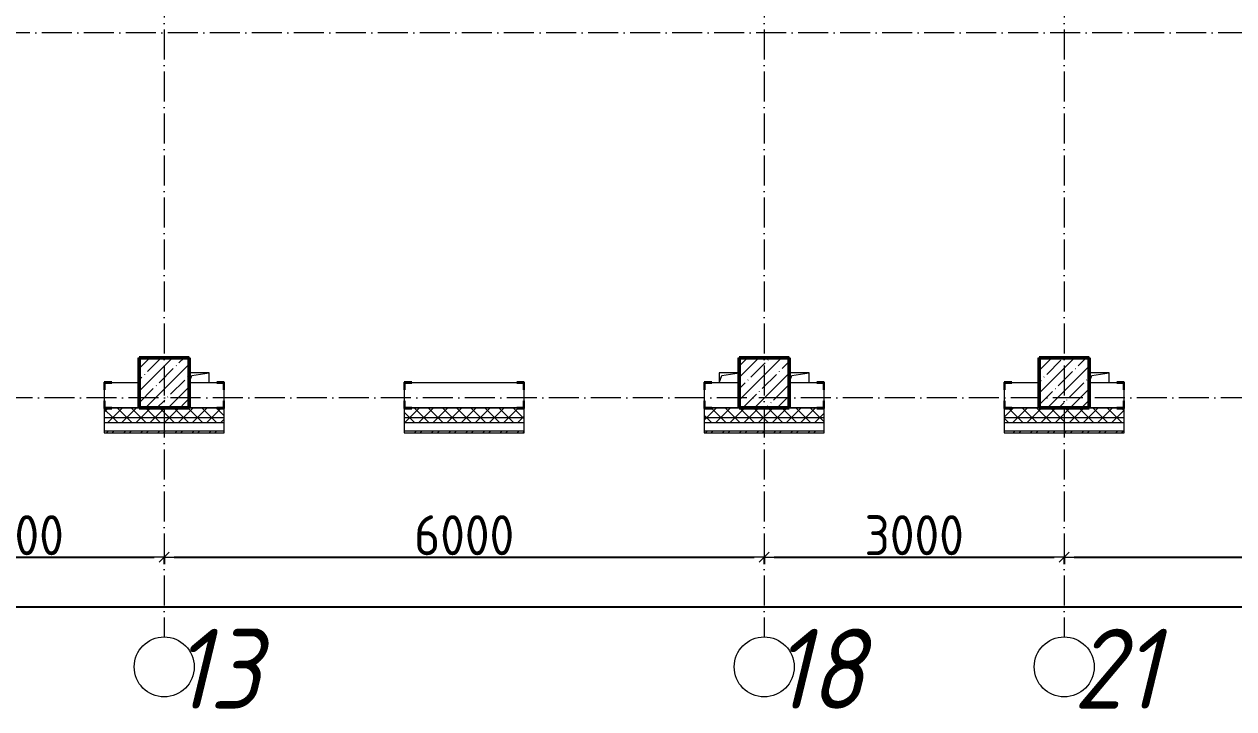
# Model space of a CAD drawing. Header units: millimetres. Extents: x -401725 to 250493, y 305116 to 802890.
# Drawn here: x 161979 to 174075, y 511189 to 518033 of the extents above; entities that cross this region are included whole.
import ezdxf

# ---------------------------------------------------------------- set-up
doc = ezdxf.new("R2010")
doc.units = ezdxf.units.MM
doc.linetypes.add('50_200_ШТРИХ_1Т_ш5_п1_п1_', pattern=[700, 500, -100, 0, -100])
for name, color, linetype, lineweight in [('A-____-____-DIMS', 7, 'Continuous', 9), ('A-GENM-____-MCUT', 7, 'Continuous', 25), ('A-GENM-____-OTLN', 7, 'Continuous', 9), ('A-GENM-____-OTLN-1', 7, 'Continuous', 25), ('A-WALL-____-MCUT', 7, 'Continuous', 13), ('A-WALL-____-MCUT-1', 7, 'Continuous', 9), ('A-WALL-____-PATT-1', 7, 'Continuous', 9), ('A-WALL-FNSH-MCUT-1', 7, 'Continuous', 9), ('S-COLS-____-MCUT', 7, 'Continuous', 50), ('S-COLS-____-OTLN', 7, 'Continuous', 9), ('S-GRID-____-IDEN', 7, 'Continuous', 9), ('S-GRID-____-OTLN-1', 7, '50_200_ШТРИХ_1Т_ш5_п1_п1_', 9)]:
    doc.layers.add(name, color=color, linetype=linetype, lineweight=lineweight)
doc.styles.add('ISOCPEUR_I_9', font='isocpeui.ttf', dxfattribs={"width": 0.9, "height": 250})
doc.styles.add('СПДС', font='isocpeur.ttf', dxfattribs={"width": 0.9})
doc.dimstyles.new('Размера А3', dxfattribs={"dimtxt": 200, "dimasz": 100, "dimexe": 70, "dimexo": 100, "dimgap": 20, "dimtad": 1, "dimdec": 0, "dimrnd": 10, "dimzin": 0, "dimdsep": 46, "dimtxsty": 'СПДС', "dimblk": 'ARROWHEAD_6', "dimcen": 1, "dimclrd": 256, "dimclre": 256, "dimclrt": 256, "dimazin": 0, "dimtfac": 1, "dimtdec": 0, "dimtmove": 2, "dimatfit": 3, "dimfxl": 1, "dimtolj": 1, "dimtzin": 0, "dimarcsym": 0})
pattern_1 = [(45, (142429.06, 459015.94), (-70.71068, 70.71068), []), (135, (142429.06, 459015.94), (-70.71068, -70.71068), [])]

# ---------------------------------------------------------------- blocks, each defined once
blk = doc.blocks.new('BSC_Колонна _Прямоугольная - 500х500-25642906-АР1_План отверстий 3 этажа в осях 1-64_Ю-ЯЯ')
at = {"layer": 'S-COLS-____-OTLN'}
h = blk.add_hatch(dxfattribs=at)
h.set_pattern_fill('FP_19', color=256, style=0, pattern_type=2)
h.set_pattern_definition([(45, (-26950, -55431.04), (-114.04925, 114.04925), []), (45, (-26835.95, -55431.04), (-114.04925, 114.04925), [201.613, -40.323, 3.353, -36.97])])
h.paths.add_polyline_path([(-250, -250), (250, -250), (250, 250), (-250, 250), (-250, 178)], flags=0)
at = {"layer": 'S-COLS-____-MCUT'}
for p, q in [((250, 250), (-250, 250)), ((-250, 250), (-250, -250)), ((250, -250), (250, 250)), ((-250, -250), (250, -250))]:
    blk.add_line(p, q, dxfattribs=at)
blk = doc.blocks.new('BSC_Колонна _Прямоугольная - 500х500-V48-АР1_План отверстий 3 этажа в осях 1-64_Ю-ЯЯ')
at = {"layer": 'S-COLS-____-OTLN'}
h = blk.add_hatch(dxfattribs=at)
h.set_pattern_fill('FP_56', color=256, style=0, pattern_type=2)
h.set_pattern_definition([(45, (-29950, -55431.04), (-114.04925, 114.04925), []), (45, (-29835.95, -55431.04), (-114.04925, 114.04925), [201.613, -40.323, 3.353, -36.97])])
h.paths.add_polyline_path([(-250, -250), (250, -250), (250, 250), (-250, 250)], flags=0)
at = {"layer": 'S-COLS-____-MCUT'}
for p, q in [((250, 250), (-250, 250)), ((-250, 250), (-250, -250)), ((250, -250), (250, 250)), ((-250, -250), (250, -250))]:
    blk.add_line(p, q, dxfattribs=at)
blk = doc.blocks.new('BSC_Колонна _Прямоугольная - 500х500-V50-АР1_План отверстий 3 этажа в осях 1-64_Ю-ЯЯ')
at = {"layer": 'S-COLS-____-OTLN'}
h = blk.add_hatch(dxfattribs=at)
h.set_pattern_fill('FP_58', color=256, style=0, pattern_type=2)
h.set_pattern_definition([(45, (-20950, -55431.04), (-114.04925, 114.04925), []), (45, (-20835.95, -55431.04), (-114.04925, 114.04925), [201.613, -40.323, 3.353, -36.97])])
h.paths.add_polyline_path([(-250, -250), (250, -250), (250, 250), (-250, 250)], flags=0)
at = {"layer": 'S-COLS-____-MCUT'}
for p, q in [((250, 250), (-250, 250)), ((-250, 250), (-250, -250)), ((250, -250), (250, 250)), ((-250, -250), (250, -250))]:
    blk.add_line(p, q, dxfattribs=at)
blk = doc.blocks.new('Фахверк_СКБ_Уголок - 250_2700-27497298-АР1_План отверстий 3 этажа в осях 1-64_Ю-ЯЯ')
at = {"layer": 'A-GENM-____-MCUT'}
for p, q in [((200, 181), (125, 181)), ((125, 181), (125, 106)), ((131, 106), (131, 175)), ((131, 175), (200, 175)), ((200, 175), (200, 181)), ((125, 106), (131, 106)), ((131, -6), (125, -6)), ((125, -6), (125, -81)), ((125, -81), (200, -81)), ((131, -75), (131, -6)), ((200, -75), (131, -75)), ((200, -81), (200, -75))]:
    blk.add_line(p, q, dxfattribs=at)
blk = doc.blocks.new('AR_Отверстие прямоугольное _в плите_ - AR_Отверстие прямоугольное _в плите_-V178-АР1_План отверстий 3 этажа в осях 1-64_Ю-ЯЯ')
at = {"layer": 'A-GENM-____-OTLN'}
for p, q in [((100, 50), (-100, 50)), ((-100, -50), (-75, 25)), ((-75, 25), (100, 50)), ((100, -50), (100, 50))]:
    blk.add_line(p, q, dxfattribs=at)
blk = doc.blocks.new('AR_Отверстие прямоугольное _в плите_ - AR_Отверстие прямоугольное _в плите_-V185-АР1_План отверстий 3 этажа в осях 1-64_Ю-ЯЯ')
at = {"layer": 'A-GENM-____-OTLN'}
for p, q in [((100, 50), (-100, 50)), ((-100, 50), (-100, -50)), ((-100, -50), (-75, 25)), ((-75, 25), (100, 50))]:
    blk.add_line(p, q, dxfattribs=at)
blk = doc.blocks.new('Ось сетки - Круг_Ø6_00__ISO-2_5_0_9K_-25732049-АР1_План отверстий 3 этажа в осях 1-64_Ю-ЯЯ')
at = {"layer": 'S-GRID-____-IDEN'}
blk.add_circle((0, 0), 3, dxfattribs=at)
blk = doc.blocks.new('ARROWHEAD_6')
at = {"color": 0, "linetype": 'Continuous'}
for p, q in [((0, 0), (-1, 0)), ((-0.5, -0.5), (0.5, 0.5))]:
    blk.add_line(p, q, dxfattribs=at)
blk = doc.blocks.new('*D2571')
at = {"layer": 'A-____-____-DIMS', "lineweight": -2, "transparency": 16777216}
for p, q in [((160379, 512710), (160379, 512634)), ((160479, 512704), (163279, 512704)), ((163379, 512710), (163379, 512634))]:
    blk.add_line(p, q, dxfattribs=at)
at = {"layer": 'Defpoints', "color": 0, "transparency": 16777216}
for p in [(160379, 512810), (163379, 512810), (163379, 512704)]:
    blk.add_point(p, dxfattribs=at)
at = {"layer": 'A-____-____-DIMS', "lineweight": -2, "transparency": 16777216, "xscale": 100, "yscale": 100, "zscale": 100, "rotation": 180}
blk.add_blockref('ARROWHEAD_6', (160379, 512704), dxfattribs=at)
at = {"layer": 'A-____-____-DIMS', "lineweight": -2, "transparency": 16777216, "xscale": 100, "yscale": 100, "zscale": 100}
blk.add_blockref('ARROWHEAD_6', (163379, 512704), dxfattribs=at)
at = {"layer": 'A-____-____-DIMS', "transparency": 16777216, "insert": (161879, 512924), "char_height": 400, "attachment_point": 5, "style": 'СПДС'}
blk.add_mtext('\\A1;3000', dxfattribs=at)
blk = doc.blocks.new('*D2572')
at = {"layer": 'A-____-____-DIMS', "lineweight": -2, "transparency": 16777216}
for p, q in [((163379, 512710), (163379, 512634)), ((163479, 512704), (169279, 512704)), ((169379, 512710), (169379, 512634))]:
    blk.add_line(p, q, dxfattribs=at)
at = {"layer": 'Defpoints', "color": 0, "transparency": 16777216}
for p in [(163379, 512810), (169379, 512810), (169379, 512704)]:
    blk.add_point(p, dxfattribs=at)
at = {"layer": 'A-____-____-DIMS', "lineweight": -2, "transparency": 16777216, "xscale": 100, "yscale": 100, "zscale": 100, "rotation": 180}
blk.add_blockref('ARROWHEAD_6', (163379, 512704), dxfattribs=at)
at = {"layer": 'A-____-____-DIMS', "lineweight": -2, "transparency": 16777216, "xscale": 100, "yscale": 100, "zscale": 100}
blk.add_blockref('ARROWHEAD_6', (169379, 512704), dxfattribs=at)
at = {"layer": 'A-____-____-DIMS', "transparency": 16777216, "insert": (166379, 512924), "char_height": 400, "attachment_point": 5, "style": 'СПДС'}
blk.add_mtext('\\A1;6000', dxfattribs=at)
blk = doc.blocks.new('*D2573')
at = {"layer": 'A-____-____-DIMS', "lineweight": -2, "transparency": 16777216}
for p, q in [((169379, 512710), (169379, 512634)), ((169479, 512704), (172279, 512704)), ((172379, 512710), (172379, 512634))]:
    blk.add_line(p, q, dxfattribs=at)
at = {"layer": 'Defpoints', "color": 0, "transparency": 16777216}
for p in [(169379, 512810), (172379, 512810), (172379, 512704)]:
    blk.add_point(p, dxfattribs=at)
at = {"layer": 'A-____-____-DIMS', "lineweight": -2, "transparency": 16777216, "xscale": 100, "yscale": 100, "zscale": 100, "rotation": 180}
blk.add_blockref('ARROWHEAD_6', (169379, 512704), dxfattribs=at)
at = {"layer": 'A-____-____-DIMS', "lineweight": -2, "transparency": 16777216, "xscale": 100, "yscale": 100, "zscale": 100}
blk.add_blockref('ARROWHEAD_6', (172379, 512704), dxfattribs=at)
at = {"layer": 'A-____-____-DIMS', "transparency": 16777216, "insert": (170879, 512924), "char_height": 400, "attachment_point": 5, "style": 'СПДС'}
blk.add_mtext('\\A1;3000', dxfattribs=at)
blk = doc.blocks.new('*D2574')
at = {"layer": 'A-____-____-DIMS', "lineweight": -2, "transparency": 16777216}
for p, q in [((172379, 512710), (172379, 512634)), ((172479, 512704), (178279, 512704)), ((178379, 512710), (178379, 512634))]:
    blk.add_line(p, q, dxfattribs=at)
at = {"layer": 'Defpoints', "color": 0, "transparency": 16777216}
for p in [(172379, 512810), (178379, 512810), (178379, 512704)]:
    blk.add_point(p, dxfattribs=at)
at = {"layer": 'A-____-____-DIMS', "lineweight": -2, "transparency": 16777216, "xscale": 100, "yscale": 100, "zscale": 100, "rotation": 180}
blk.add_blockref('ARROWHEAD_6', (172379, 512704), dxfattribs=at)
at = {"layer": 'A-____-____-DIMS', "lineweight": -2, "transparency": 16777216, "xscale": 100, "yscale": 100, "zscale": 100}
blk.add_blockref('ARROWHEAD_6', (178379, 512704), dxfattribs=at)
at = {"layer": 'A-____-____-DIMS', "transparency": 16777216, "insert": (175379, 512924), "char_height": 400, "attachment_point": 5, "style": 'СПДС'}
blk.add_mtext('\\A1;6000', dxfattribs=at)
blk = doc.blocks.new('*D2587')
at = {"layer": 'A-____-____-DIMS', "lineweight": -2, "transparency": 16777216}
for p, q in [((140079, 512214), (140079, 512138)), ((140179, 512208), (213379, 512208)), ((213479, 512214), (213479, 512138))]:
    blk.add_line(p, q, dxfattribs=at)
at = {"layer": 'Defpoints', "color": 0, "transparency": 16777216}
for p in [(140079, 512314), (213479, 512314), (213479, 512208)]:
    blk.add_point(p, dxfattribs=at)
at = {"layer": 'A-____-____-DIMS', "lineweight": -2, "transparency": 16777216, "xscale": 100, "yscale": 100, "zscale": 100, "rotation": 180}
blk.add_blockref('ARROWHEAD_6', (140079, 512208), dxfattribs=at)
at = {"layer": 'A-____-____-DIMS', "lineweight": -2, "transparency": 16777216, "xscale": 100, "yscale": 100, "zscale": 100}
blk.add_blockref('ARROWHEAD_6', (213479, 512208), dxfattribs=at)
at = {"layer": 'A-____-____-DIMS', "transparency": 16777216, "insert": (176779, 512428), "char_height": 400, "attachment_point": 5, "style": 'СПДС'}
blk.add_mtext('\\A1;73400', dxfattribs=at)

msp = doc.modelspace()

# ---------------------------------------------------------------- hatches: boundary and pattern name
at = {"layer": 'A-WALL-____-PATT-1'}
h = msp.add_hatch(dxfattribs=at)
h.set_pattern_fill('FP_4', color=256, style=0, pattern_type=2)
h.set_pattern_definition(pattern_1)
h.paths.add_polyline_path([(216729.0567, 514046.983), (216729.0567, 514096.983), (210379.0567, 514096.983), (210379.0567, 514046.983), (216648.5309, 514046.983)], flags=0)
h.paths.add_polyline_path([(209379.0567, 514046.983), (209379.0567, 514096.983), (207429.0567, 514096.983), (207429.0567, 514046.983), (207811.2094, 514046.983)], flags=0)
h.paths.add_polyline_path([(203529.0567, 514046.983), (203529.0567, 514096.983), (202329.0567, 514096.983), (202329.0567, 514046.983), (202508.8166, 514046.983)], flags=0)
h.paths.add_polyline_path([(206043.7451, 514046.983), (206429.0567, 514046.983), (206429.0567, 514096.983), (205329.0567, 514096.983), (205329.0567, 514046.983)], flags=0)
h.paths.add_polyline_path([(199857.6201, 514046.983), (200529.0567, 514046.983), (200529.0567, 514096.983), (199329.0567, 514096.983), (199329.0567, 514046.983)], flags=0)
h.paths.add_polyline_path([(197529.0567, 514046.983), (197529.0567, 514096.983), (196329.0567, 514096.983), (196329.0567, 514046.983), (197206.4237, 514046.983)], flags=0)
h.paths.add_polyline_path([(194529.0567, 514046.983), (194529.0567, 514096.983), (193329.0567, 514096.983), (193329.0567, 514046.983), (193671.4951, 514046.983)], flags=0)
h.paths.add_polyline_path([(191529.0567, 514046.983), (191529.0567, 514096.983), (190329.0567, 514096.983), (190329.0567, 514046.983), (191020.2987, 514046.983)], flags=0)
h.paths.add_polyline_path([(188529.0567, 514046.983), (188529.0567, 514096.983), (186779.0567, 514096.983), (186779.0567, 514046.983), (188369.1023, 514046.983)], flags=0)
h.paths.add_polyline_path([(184979.0567, 514046.983), (184979.0567, 514096.983), (183779.0567, 514096.983), (183779.0567, 514046.983), (184834.1737, 514046.983)], flags=0)
h.paths.add_polyline_path([(181979.0567, 514046.983), (181979.0567, 514096.983), (180779.0567, 514096.983), (180779.0567, 514046.983), (181299.2451, 514046.983)], flags=0)
h.paths.add_polyline_path([(178979.0567, 514046.983), (178979.0567, 514096.983), (177779.0567, 514096.983), (177779.0567, 514046.983), (178648.0487, 514046.983)], flags=0)
h.paths.add_polyline_path([(174779.0567, 514046.983), (175979.0567, 514046.983), (175979.0567, 514096.983), (174779.0567, 514096.983)], flags=0)
h.paths.add_polyline_path([(172461.9237, 514046.983), (172979.0567, 514046.983), (172979.0567, 514096.983), (171779.0567, 514096.983), (171779.0567, 514046.983)], flags=0)
h.paths.add_polyline_path([(169810.7272, 514046.983), (169979.0567, 514046.983), (169979.0567, 514096.983), (168779.0567, 514096.983), (168779.0567, 514046.983), (168926.9951, 514046.983)], flags=0)
h.paths.add_polyline_path([(166979.0567, 514046.983), (166979.0567, 514096.983), (165779.0567, 514096.983), (165779.0567, 514046.983), (166275.7987, 514046.983)], flags=0)
h.paths.add_polyline_path([(163624.6022, 514046.983), (163979.0567, 514046.983), (163979.0567, 514096.983), (162779.0567, 514096.983), (162779.0567, 514046.983)], flags=0)
h.paths.add_polyline_path([(160973.4058, 514046.983), (160979.0567, 514046.983), (160979.0567, 514096.983), (159779.0567, 514096.983), (159779.0567, 514046.983), (160089.6737, 514046.983)], flags=0)
h.paths.add_polyline_path([(158322.2094, 514046.983), (158779.0567, 514046.983), (158779.0567, 514096.983), (148979.0567, 514096.983), (148979.0567, 514046.983), (156554.7451, 514046.983)], flags=0)
h.paths.add_polyline_path([(147979.0567, 514046.983), (147979.0567, 514096.983), (139879.0567, 514096.983), (139879.0567, 514046.983), (145949.9594, 514046.983)], flags=0)
h = msp.add_hatch(dxfattribs=at)
h.set_pattern_fill('FP_4', color=256, style=0, pattern_type=2)
h.set_pattern_definition(pattern_1)
h.paths.add_polyline_path([(216648.5309, 514096.983), (216729.0567, 514096.983), (216729.0567, 514196.983), (210379.0567, 514196.983), (210379.0567, 514096.983), (213113.6023, 514096.983)], flags=0)
h.paths.add_polyline_path([(206043.7451, 514096.983), (206429.0567, 514096.983), (206429.0567, 514190.983), (206354.0567, 514190.983), (206354.0567, 514196.983), (205404.0567, 514196.983), (205404.0567, 514190.983), (205329.0567, 514190.983), (205329.0567, 514096.983), (205679.0567, 514096.983)], flags=0)
h.paths.add_polyline_path([(207811.2094, 514096.983), (209379.0567, 514096.983), (209379.0567, 514196.983), (207504.0567, 514196.983), (207504.0567, 514190.983), (207429.0567, 514190.983), (207429.0567, 514096.983)], flags=0)
h.paths.add_polyline_path([(202404.0567, 514096.983), (203529.0567, 514096.983), (203529.0567, 514190.983), (203454.0567, 514190.983), (203454.0567, 514196.983), (202404.0567, 514196.983), (202404.0567, 514190.983), (202329.0567, 514190.983), (202329.0567, 514096.983), (202335.0567, 514096.983)], flags=0)
h.paths.add_polyline_path([(200529.0567, 514096.983), (200529.0567, 514190.983), (200454.0567, 514190.983), (200454.0567, 514196.983), (199404.0567, 514196.983), (199404.0567, 514190.983), (199329.0567, 514190.983), (199329.0567, 514096.983), (199857.6201, 514096.983)], flags=0)
h.paths.add_polyline_path([(196404.0567, 514096.983), (197529.0567, 514096.983), (197529.0567, 514190.983), (197454.0567, 514190.983), (197454.0567, 514196.983), (196404.0567, 514196.983), (196404.0567, 514190.983), (196329.0567, 514190.983), (196329.0567, 514096.983)], flags=0)
h.paths.add_polyline_path([(194454.0567, 514096.983), (194529.0567, 514096.983), (194529.0567, 514190.983), (194454.0567, 514190.983), (194454.0567, 514196.983), (193404.0567, 514196.983), (193404.0567, 514190.983), (193329.0567, 514190.983), (193329.0567, 514096.983), (193671.4951, 514096.983)], flags=0)
h.paths.add_polyline_path([(190679.0567, 514096.983), (191529.0567, 514096.983), (191529.0567, 514190.983), (191454.0567, 514190.983), (191454.0567, 514196.983), (190404.0567, 514196.983), (190404.0567, 514190.983), (190329.0567, 514190.983), (190329.0567, 514096.983), (190404.0567, 514096.983)], flags=0)
h.paths.add_polyline_path([(188369.1023, 514096.983), (188529.0567, 514096.983), (188529.0567, 514190.983), (188454.0567, 514190.983), (188454.0567, 514196.983), (186854.0567, 514196.983), (186854.0567, 514190.983), (186779.0567, 514190.983), (186779.0567, 514096.983), (187485.3701, 514096.983)], flags=0)
h.paths.add_polyline_path([(184834.1737, 514096.983), (184979.0567, 514096.983), (184979.0567, 514190.983), (184904.0567, 514190.983), (184904.0567, 514196.983), (183854.0567, 514196.983), (183854.0567, 514190.983), (183779.0567, 514190.983), (183779.0567, 514096.983)], flags=0)
h.paths.add_polyline_path([(181979.0567, 514096.983), (181979.0567, 514190.983), (181904.0567, 514190.983), (181904.0567, 514196.983), (180854.0567, 514196.983), (180854.0567, 514190.983), (180779.0567, 514190.983), (180779.0567, 514096.983), (181299.2451, 514096.983)], flags=0)
h.paths.add_polyline_path([(178648.0487, 514096.983), (178979.0567, 514096.983), (178979.0567, 514190.983), (178904.0567, 514190.983), (178904.0567, 514196.983), (177854.0567, 514196.983), (177854.0567, 514190.983), (177779.0567, 514190.983), (177779.0567, 514096.983), (178206.1826, 514096.983)], flags=0)
h.paths.add_polyline_path([(174854.0567, 514096.983), (175979.0567, 514096.983), (175979.0567, 514190.983), (175904.0567, 514190.983), (175904.0567, 514196.983), (174854.0567, 514196.983), (174854.0567, 514190.983), (174779.0567, 514190.983), (174779.0567, 514096.983), (174785.0567, 514096.983)], flags=0)
h.paths.add_polyline_path([(171779.0567, 514096.983), (172979.0567, 514096.983), (172979.0567, 514190.983), (172904.0567, 514190.983), (172904.0567, 514196.983), (171854.0567, 514196.983), (171854.0567, 514190.983), (171779.0567, 514190.983)], flags=0)
h.paths.add_polyline_path([(169979.0567, 514096.983), (169979.0567, 514190.983), (169904.0567, 514190.983), (169904.0567, 514196.983), (168854.0567, 514196.983), (168854.0567, 514190.983), (168779.0567, 514190.983), (168779.0567, 514096.983), (169810.7272, 514096.983)], flags=0)
h.paths.add_polyline_path([(165854.0567, 514096.983), (166979.0567, 514096.983), (166979.0567, 514190.983), (166904.0567, 514190.983), (166904.0567, 514196.983), (165854.0567, 514196.983), (165854.0567, 514190.983), (165779.0567, 514190.983), (165779.0567, 514096.983), (165785.0567, 514096.983)], flags=0)
h.paths.add_polyline_path([(163979.0567, 514096.983), (163979.0567, 514190.983), (163904.0567, 514190.983), (163904.0567, 514196.983), (162854.0567, 514196.983), (162854.0567, 514190.983), (162779.0567, 514190.983), (162779.0567, 514096.983), (163904.0567, 514096.983)], flags=0)
h.paths.add_polyline_path([(160629.0567, 514096.983), (160979.0567, 514096.983), (160979.0567, 514190.983), (160904.0567, 514190.983), (160904.0567, 514196.983), (159854.0567, 514196.983), (159854.0567, 514190.983), (159779.0567, 514190.983), (159779.0567, 514096.983), (160129.0567, 514096.983)], flags=0)
h.paths.add_polyline_path([(158779.0567, 514096.983), (158779.0567, 514190.983), (158704.0567, 514190.983), (158704.0567, 514196.983), (148979.0567, 514196.983), (148979.0567, 514096.983), (158322.2094, 514096.983)], flags=0)
h.paths.add_polyline_path([(147979.0567, 514096.983), (147979.0567, 514196.983), (139979.0567, 514196.983), (139979.0567, 514096.983), (145949.9594, 514096.983)], flags=0)
h = msp.add_hatch(dxfattribs=at)
h.set_pattern_fill('FP_6', color=256, style=0, pattern_type=2)
h.set_pattern_definition([(45, (142429.06, 459015.94), (-85.53659, 85.53659), []), (45, (142486.08, 459015.94), (-85.53659, 85.53659), [])])
h.paths.add_polyline_path([(187485.3701, 513946.983), (187644.0567, 513946.983), (187644.0567, 513966.983), (186779.0567, 513966.983), (186779.0567, 513946.983)], flags=0)
h.paths.add_polyline_path([(184979.0567, 513946.983), (184979.0567, 513966.983), (183779.0567, 513966.983), (183779.0567, 513946.983), (184834.1737, 513946.983)], flags=0)
h.paths.add_polyline_path([(181979.0567, 513946.983), (181979.0567, 513966.983), (180779.0567, 513966.983), (180779.0567, 513946.983), (181299.2451, 513946.983)], flags=0)
h.paths.add_polyline_path([(178979.0567, 513946.983), (178979.0567, 513966.983), (177779.0567, 513966.983), (177779.0567, 513946.983), (178648.0487, 513946.983)], flags=0)
h.paths.add_polyline_path([(175979.0567, 513946.983), (175979.0567, 513966.983), (174779.0567, 513966.983), (174779.0567, 513946.983), (175113.1201, 513946.983)], flags=0)
h.paths.add_polyline_path([(172461.9237, 513946.983), (172979.0567, 513946.983), (172979.0567, 513966.983), (171779.0567, 513966.983), (171779.0567, 513946.983)], flags=0)
h.paths.add_polyline_path([(169810.7272, 513946.983), (169979.0567, 513946.983), (169979.0567, 513966.983), (168779.0567, 513966.983), (168779.0567, 513946.983), (168926.9951, 513946.983)], flags=0)
h.paths.add_polyline_path([(165779.0567, 513946.983), (166979.0567, 513946.983), (166979.0567, 513966.983), (165779.0567, 513966.983)], flags=0)
h.paths.add_polyline_path([(162779.0567, 513946.983), (163979.0567, 513946.983), (163979.0567, 513966.983), (162779.0567, 513966.983)], flags=0)
h.paths.add_polyline_path([(159779.0567, 513946.983), (160979.0567, 513946.983), (160979.0567, 513966.983), (159779.0567, 513966.983)], flags=0)
h.paths.add_polyline_path([(158779.0567, 513946.983), (158779.0567, 513966.983), (148979.0567, 513966.983), (148979.0567, 513946.983), (158322.2094, 513946.983)], flags=0)
h.paths.add_polyline_path([(147979.0567, 513946.983), (147979.0567, 513966.983), (139749.0567, 513966.983), (139749.0567, 513946.983), (145949.9594, 513946.983)], flags=0)

# ---------------------------------------------------------------- linework, layer by layer
for points in [[(163129.0567, 514446.983), (163129.0567, 514696.983), (163629.0567, 514696.983), (163629.0567, 514446.983)], [(169129.0567, 514446.983), (169129.0567, 514696.983), (169629.0567, 514696.983), (169629.0567, 514446.983)], [(172129.0567, 514446.983), (172129.0567, 514696.983), (172629.0567, 514696.983), (172629.0567, 514446.983)]]:
    msp.add_lwpolyline(points)
at = {"layer": 'A-WALL-____-MCUT'}
for p, q in [((163129.0567, 514446.983), (162854.0567, 514446.983)), ((163904.0567, 514446.983), (163629.0567, 514446.983)), ((166904.0567, 514446.983), (165854.0567, 514446.983)), ((169129.0567, 514446.983), (168854.0567, 514446.983)), ((169904.0567, 514446.983), (169629.0567, 514446.983)), ((172129.0567, 514446.983), (171854.0567, 514446.983)), ((172904.0567, 514446.983), (172629.0567, 514446.983)), ((162779.0567, 514377.983), (162779.0567, 514265.983)), ((163979.0567, 514265.983), (163979.0567, 514377.983)), ((165779.0567, 514377.983), (165779.0567, 514265.983)), ((166979.0567, 514265.983), (166979.0567, 514377.983)), ((168779.0567, 514377.983), (168779.0567, 514265.983)), ((169979.0567, 514265.983), (169979.0567, 514377.983)), ((171779.0567, 514377.983), (171779.0567, 514265.983)), ((172979.0567, 514265.983), (172979.0567, 514377.983)), ((162779.0567, 514190.983), (162779.0567, 513966.983)), ((163979.0567, 513966.983), (163979.0567, 514190.983)), ((165779.0567, 514190.983), (165779.0567, 513966.983)), ((166979.0567, 513966.983), (166979.0567, 514190.983)), ((168779.0567, 514190.983), (168779.0567, 513966.983)), ((169979.0567, 513966.983), (169979.0567, 514190.983)), ((171779.0567, 514190.983), (171779.0567, 513966.983)), ((172979.0567, 513966.983), (172979.0567, 514190.983)), ((162779.0567, 513966.983), (163979.0567, 513966.983)), ((165779.0567, 513966.983), (166979.0567, 513966.983)), ((168779.0567, 513966.983), (169979.0567, 513966.983)), ((171779.0567, 513966.983), (172979.0567, 513966.983))]:
    msp.add_line(p, q, dxfattribs=at)
at = {"layer": 'A-WALL-____-MCUT-1'}
for p, q in [((163979.0567, 514096.983), (162779.0567, 514096.983)), ((163129.0567, 514196.983), (162854.0567, 514196.983)), ((162854.0567, 514196.983), (163129.0567, 514196.983)), ((163904.0567, 514196.983), (163629.0567, 514196.983)), ((163629.0567, 514196.983), (163904.0567, 514196.983)), ((166979.0567, 514096.983), (165779.0567, 514096.983)), ((166904.0567, 514196.983), (165854.0567, 514196.983)), ((165854.0567, 514196.983), (166904.0567, 514196.983)), ((169979.0567, 514096.983), (168779.0567, 514096.983)), ((169129.0567, 514196.983), (168854.0567, 514196.983)), ((168854.0567, 514196.983), (169129.0567, 514196.983)), ((169904.0567, 514196.983), (169629.0567, 514196.983)), ((169629.0567, 514196.983), (169904.0567, 514196.983)), ((172979.0567, 514096.983), (171779.0567, 514096.983)), ((172129.0567, 514196.983), (171854.0567, 514196.983)), ((171854.0567, 514196.983), (172129.0567, 514196.983)), ((172904.0567, 514196.983), (172629.0567, 514196.983)), ((172629.0567, 514196.983), (172904.0567, 514196.983)), ((163979.0567, 514046.983), (162779.0567, 514046.983)), ((166979.0567, 514046.983), (165779.0567, 514046.983)), ((169979.0567, 514046.983), (168779.0567, 514046.983)), ((172979.0567, 514046.983), (171779.0567, 514046.983))]:
    msp.add_line(p, q, dxfattribs=at)
at = {"layer": 'A-WALL-FNSH-MCUT-1'}
for p, q in [((162779.0567, 513966.983), (162779.0567, 513946.983)), ((163979.0567, 513946.983), (163979.0567, 513966.983)), ((165779.0567, 513966.983), (165779.0567, 513966.983)), ((165779.0567, 513966.983), (165779.0567, 513946.983)), ((166979.0567, 513946.983), (166979.0567, 513966.983)), ((168779.0567, 513966.983), (168779.0567, 513966.983)), ((168779.0567, 513966.983), (168779.0567, 513946.983)), ((169979.0567, 513946.983), (169979.0567, 513966.983)), ((171779.0567, 513966.983), (171779.0567, 513946.983)), ((172979.0567, 513946.983), (172979.0567, 513966.983)), ((162779.0567, 513946.983), (163979.0567, 513946.983)), ((165779.0567, 513946.983), (166979.0567, 513946.983)), ((168779.0567, 513946.983), (169979.0567, 513946.983)), ((171779.0567, 513946.983), (172979.0567, 513946.983))]:
    msp.add_line(p, q, dxfattribs=at)
at = {"layer": 'S-GRID-____-OTLN-1', "color": 251, "ltscale": 0.6, "true_color": 0x636466}
for p, q in [((163379.0567, 549908.7924), (163379.0567, 511907.5288)), ((169379.0567, 549908.7924), (169379.0567, 511907.5288)), ((172379.0567, 549908.7924), (172379.0567, 511907.5288)), ((217909.0972, 517946.983), (137760.2865, 517946.983)), ((246503.4633, 514296.983), (137760.2865, 514296.983))]:
    msp.add_line(p, q, dxfattribs=at)

# ---------------------------------------------------------------- block references
at = {"layer": 'A-GENM-____-OTLN'}
for name, p in [('AR_Отверстие прямоугольное _в плите_ - AR_Отверстие прямоугольное _в плите_-V178-АР1_План отверстий 3 этажа в осях 1-64_Ю-ЯЯ', (163729.0567, 514496.983)), ('AR_Отверстие прямоугольное _в плите_ - AR_Отверстие прямоугольное _в плите_-V185-АР1_План отверстий 3 этажа в осях 1-64_Ю-ЯЯ', (169029.0567, 514496.983)), ('AR_Отверстие прямоугольное _в плите_ - AR_Отверстие прямоугольное _в плите_-V178-АР1_План отверстий 3 этажа в осях 1-64_Ю-ЯЯ', (169729.0567, 514496.983)), ('AR_Отверстие прямоугольное _в плите_ - AR_Отверстие прямоугольное _в плите_-V178-АР1_План отверстий 3 этажа в осях 1-64_Ю-ЯЯ', (172729.0567, 514496.983))]:
    msp.add_blockref(name, p, dxfattribs=at)
at = {"layer": 'A-GENM-____-OTLN-1'}
for p in [(162654.0567, 514271.983), (165654.0567, 514271.983), (168654.0567, 514271.983), (171654.0567, 514271.983)]:
    msp.add_blockref('Фахверк_СКБ_Уголок - 250_2700-27497298-АР1_План отверстий 3 этажа в осях 1-64_Ю-ЯЯ', p, dxfattribs=at)
at = {"layer": 'A-GENM-____-OTLN-1', "rotation": 180}
for p in [(164104.0567, 514371.983), (167104.0567, 514371.983), (170104.0567, 514371.983), (173104.0567, 514371.983)]:
    msp.add_blockref('Фахверк_СКБ_Уголок - 250_2700-27497298-АР1_План отверстий 3 этажа в осях 1-64_Ю-ЯЯ', p, dxfattribs=at)
at = {"layer": 'S-COLS-____-OTLN'}
for name, p in [('BSC_Колонна _Прямоугольная - 500х500-V50-АР1_План отверстий 3 этажа в осях 1-64_Ю-ЯЯ', (163379.0567, 514446.983)), ('BSC_Колонна _Прямоугольная - 500х500-25642906-АР1_План отверстий 3 этажа в осях 1-64_Ю-ЯЯ', (169379.0567, 514446.983)), ('BSC_Колонна _Прямоугольная - 500х500-V48-АР1_План отверстий 3 этажа в осях 1-64_Ю-ЯЯ', (172379.0567, 514446.983))]:
    msp.add_blockref(name, p, dxfattribs=at)
at = {"layer": 'S-GRID-____-IDEN', "xscale": 99.99999999999993, "yscale": 99.99999999999993, "zscale": 99.99999999999993, "rotation": 180}
for p in [(163379.0567, 511607.5288), (169379.0567, 511607.5288), (172379.0567, 511607.5288)]:
    msp.add_blockref('Ось сетки - Круг_Ø6_00__ISO-2_5_0_9K_-25732049-АР1_План отверстий 3 этажа в осях 1-64_Ю-ЯЯ', p, dxfattribs=at)

# ---------------------------------------------------------------- texts
at = {"layer": 'S-GRID-____-IDEN', "char_height": 800, "width": 346.329, "attachment_point": 1, "style": 'ISOCPEUR_I_9'}
for s, insert in [('13', (163470.2002, 511988.7161)), ('18', (169470.2002, 511988.7161)), ('21', (172470.2002, 511988.7161))]:
    msp.add_mtext(s, dxfattribs=dict(at, insert=insert))

# ---------------------------------------------------------------- dimensions: what is measured, and where the dimension line sits
at = {"layer": 'A-____-____-DIMS'}
for base, p1, p2, picture, middle in [((163379.0567, 512704.4081), (160379.0567, 512810.4741), (163379.0567, 512810.4741), '*D2571', (161879.0567, 512924.4081)), ((169379.0567, 512704.4081), (163379.0567, 512810.4741), (169379.0567, 512810.4741), '*D2572', (166379.0567, 512924.4081)), ((172379.0567, 512704.4081), (169379.0567, 512810.4741), (172379.0567, 512810.4741), '*D2573', (170879.0567, 512924.4081)), ((178379.0567, 512704.4081), (172379.0567, 512810.4741), (178379.0567, 512810.4741), '*D2574', (175379.0567, 512924.4081)), ((213479.0567, 512207.6078), (140079.0567, 512313.6738), (213479.0567, 512313.6738), '*D2587', (176779.0567, 512427.6078))]:
    dim = msp.add_linear_dim(base=base, p1=p1, p2=p2, dimstyle='Размера А3', override={"dimtxt": 400}, dxfattribs=at)
    dim.commit()
    dim.dimension.update_dxf_attribs({"geometry": picture, "text_midpoint": middle})

doc.saveas('drawing.dxf')
